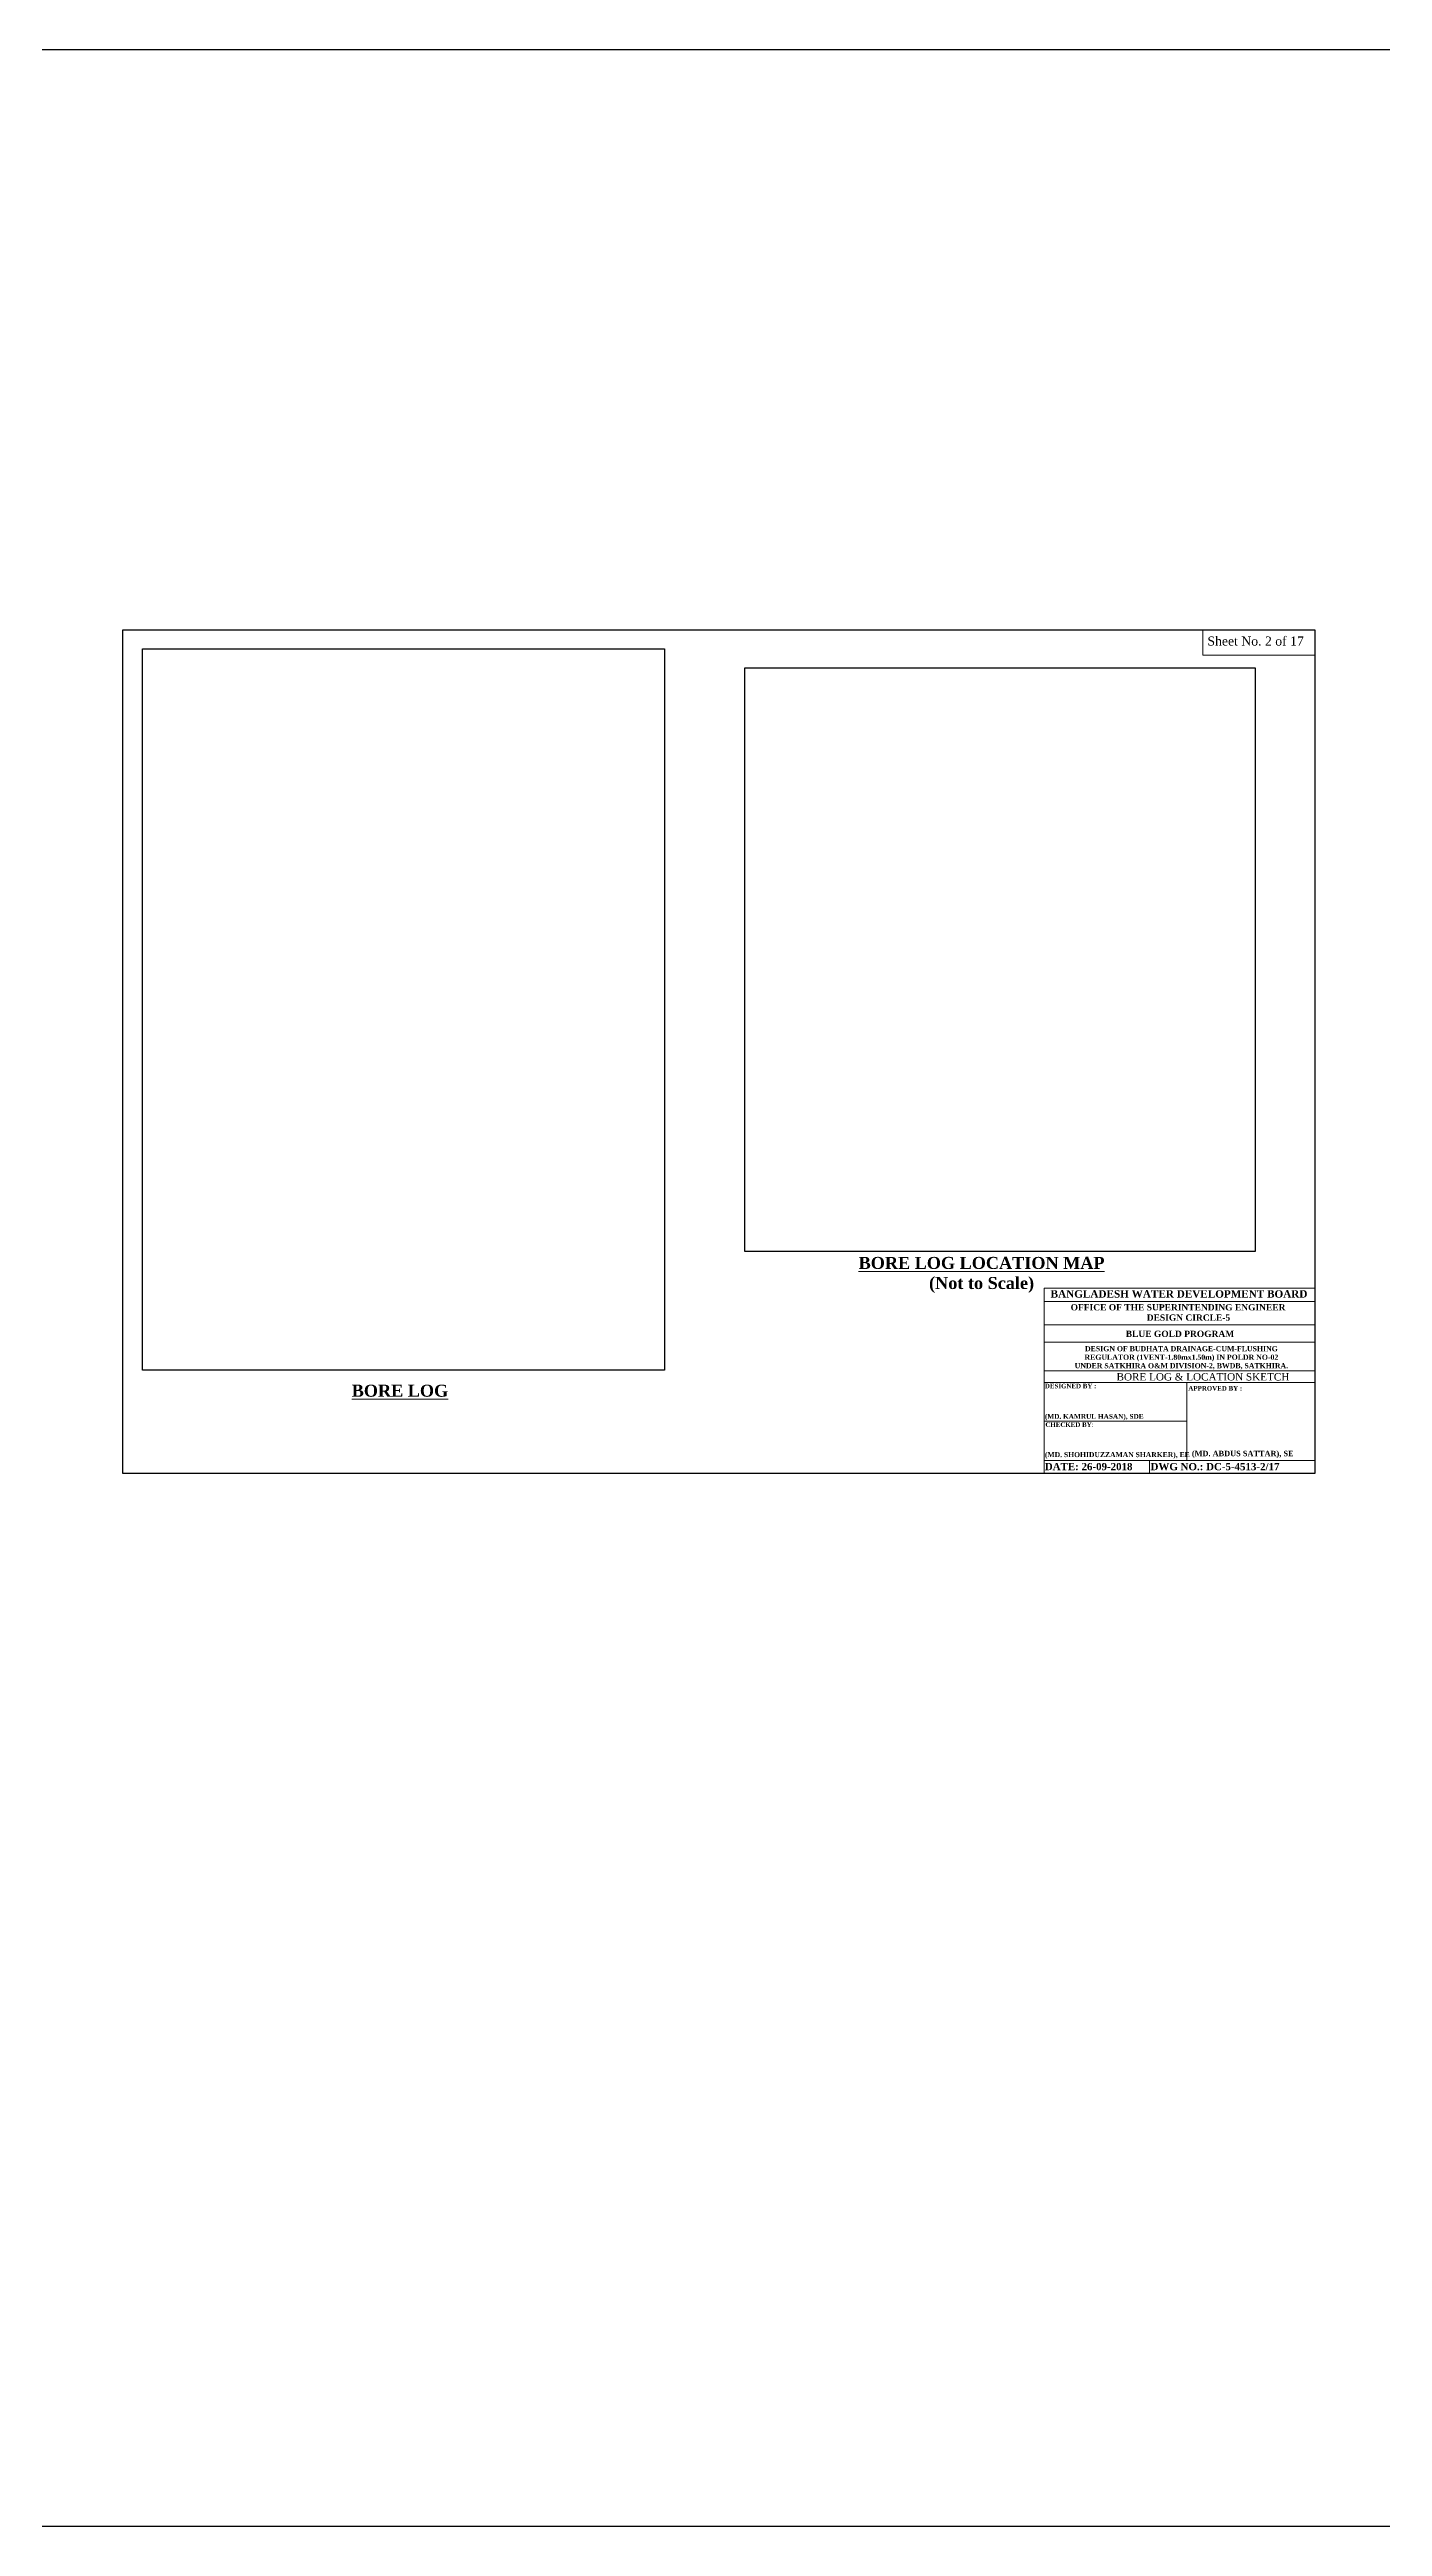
# Model space of a CAD drawing. Extents: x -298162 to 1078160, y -513173 to -216568.
# Drawn here: x -143474 to -75859, y -513173 to -387457 of the extents above; entities that cross this region are included whole.
import ezdxf

# ---------------------------------------------------------------- set-up
doc = ezdxf.new("R2010")
doc.units = 0
doc.header["$MEASUREMENT"] = 0
doc.linetypes.add('ACAD_ISO02W100', pattern=[15, 12, -3])
doc.layers.get('0').update_dxf_attribs({"linetype": 'CONTINUOUS'})
doc.layers.add('doted', color=172, linetype='ACAD_ISO02W100', lineweight=30)
doc.layers.add('LINE', color=7, linetype='CONTINUOUS')
doc.styles.get("Standard").update_dxf_attribs({"font": 'times.ttf', "height": 250})
picture_1 = doc.add_image_def('image4.jpg', size_in_pixel=(3031, 4189))
picture_2 = doc.add_image_def('image5.jpg', size_in_pixel=(1494, 1709))

msp = doc.modelspace()

# ---------------------------------------------------------------- linework, layer by layer
at = {"color": 0, "lineweight": 13}
for p, q in [((-93025.319, -450330.74), (-79269.979, -450330.74)), ((-93025.319, -450330.74), (-93025.319, -459716.504)), ((-93025.319, -450996.028), (-79269.979, -450996.028)), ((-93025.319, -452182.828), (-79269.979, -452182.828)), ((-93025.319, -453057.105), (-79269.979, -453057.105)), ((-93025.319, -454510.653), (-79269.979, -454510.653)), ((-93025.319, -455113.466), (-79269.979, -455113.466)), ((-85782.22, -459062.848), (-85782.22, -455113.466)), ((-85782.22, -459062.848), (-85782.22, -456107.607)), ((-85782.22, -459062.848), (-85782.22, -456107.607)), ((-85782.22, -459062.848), (-85782.22, -456107.607)), ((-93025.319, -457065.564), (-85782.22, -457065.564)), ((-93025.319, -459062.848), (-79442.103, -459062.848)), ((-93025.319, -459716.504), (-79269.979, -459716.504)), ((-91999.915, -459062.848), (-79269.979, -459062.848)), ((-91999.915, -459062.848), (-79442.103, -459062.848)), ((-91999.915, -459062.848), (-79442.103, -459062.848)), ((-87668.193, -459062.848), (-87668.193, -459716.504))]:
    msp.add_line(p, q, dxfattribs=at)
at = {"layer": 'doted', "color": 0, "linetype": 'ByBlock', "lineweight": 13}
msp.add_lwpolyline([(-79269.979, -416930.684), (-84969.264, -416930.684), (-84969.264, -418201.332), (-79269.979, -418201.332)], close=True, dxfattribs=at)
at = {"layer": 'LINE', "color": 3}
msp.add_lwpolyline([(-298162.249, -387456.877), (1078159.826, -387456.877), (1078159.826, -513172.583), (-298162.249, -513172.583)], close=True, dxfattribs=at)
at = {"layer": 'LINE', "color": 0}
msp.add_lwpolyline([(-139775.179, -459716.504), (-79269.979, -459716.504), (-79269.979, -416930.684), (-139775.179, -416930.684)], close=True, dxfattribs=at)

# ---------------------------------------------------------------- texts
at = {"color": 0, "lineweight": 13}
for s, insert, char_height, width, attachment_point in [('{\\fTimes New Roman|b1|i0|c0|p18;BANGLADESH WATER DEVELOPMENT BOARD}', (-92691.455, -450426.889), 375.37746, 13483.43624, 1), ('{\\fTimes New Roman|b1|i0|c0|p18;OFFICE OF THE SUPERINTENDING ENGINEER}', (-91676.787, -451133.282), 318.21998, 11430.35833, 1), ('{\\fTimes New Roman|b1|i0|c0|p18;BLUE GOLD PROGRAM}', (-88880.237, -452481.573), 318.21998, 11430.35833, 1), ('{\\fTimes New Roman|b1|i0|c0|p18;DESIGN CIRCLE-5}', (-87815.196, -451656.331), 318.21998, 11430.35833, 1), ('\\pt1556;{\\fTimes New Roman|b1|i0|c0|p18;DESIGN OF BUDHATA DRAINAGE-CUM-FLUSHING \\PREGULATOR (1VENT-1.80mx1.50m) IN POLDR NO-02 \\PUNDER SATKHIRA O&M DIVISION-2, BWDB, SATKHIRA.}', (-86058.002, -453857.776), 259.25187, 13308.06254, 5), ('           BORE LOG & LOCATION SKETCH', (-90901.906, -454633.908), 374.37645, 13447.48039, 1)]:
    msp.add_mtext(s, dxfattribs=dict(at, insert=insert, char_height=char_height, width=width, attachment_point=attachment_point))
at = {"color": 0, "lineweight": 13, "attachment_point": 1}
for s, insert, char_height in [('{\\fTimes New Roman|b1|i0|c0|p18;DESIGNED BY :}', (-92981.845, -455174.174), 229.82293), ('{\\fTimes New Roman|b1|i0|c0|p18;APPROVED BY :}', (-85704.481, -455293.748), 229.82293), ('{\\fTimes New Roman|b1|i0|c0|p18;(MD. KAMRUL HASAN), SDE}', (-92981.878, -456711.649), 241.31408), ('{\\fTimes New Roman|b1|i0|c0|p18;CHECKED BY\\fTimes New Roman|b0|i0|c0|p18;:\\fTimes New Roman|b1|i0|c0|p18;}', (-92958.507, -457134.789), 229.822932), ('{\\fTimes New Roman|b1|i0|c0|p18;(MD. SHOHIDUZZAMAN SHARKER), EE}', (-92979.81, -458646.493), 252.80523), ('{\\fTimes New Roman|b1|i0|c0|p18;(MD. ABDUS SATTAR), SE}', (-85526.609, -458576.828), 275.78752), ('{\\fTimes New Roman|b1|i0|c0|p18;DATE: 26-09-2018}', (-92986.347, -459196.085), 366.7974), ('{\\fTimes New Roman|b1|i0|c0|p18;DWG NO.: DC-5-4513-2/17}', (-87622.531, -459197.527), 366.7974)]:
    msp.add_mtext(s, dxfattribs=dict(at, insert=insert, char_height=char_height))
at = {"layer": 'doted', "color": 0, "linetype": 'ByBlock', "lineweight": 13}
for s, insert, char_height, width, attachment_point in [('Sheet No. 2 of 17', (-84737.703, -417247.707), 460.83533, 18322.85758, 1), ('{\\fTimes New Roman|b1|i0|c0|p18;\\LBORE LOG LOCATION MAP\\P\\l(Not to Scale)}', (-96194.304, -449650.588), 610.54871, 13353.14786, 5), ('{\\fTimes New Roman|b1|i0|c0|p18;\\LBORE LOG}', (-125699.123, -455531.134), 610.54871, 9951.82094, 5)]:
    msp.add_mtext(s, dxfattribs=dict(at, insert=insert, char_height=char_height, width=width, attachment_point=attachment_point))

# ---------------------------------------------------------------- pictures from other files: only their frames are drawn
at = {"layer": 'LINE', "color": 0}
image = msp.add_image(picture_1, insert=(-138762.167, -454481.595), size_in_units=(26485.715, 36604.639), dxfattribs=at)
image.dxf.flags = 7
image = msp.add_image(picture_2, insert=(-108202.302, -448457.188), size_in_units=(25888.247, 29613.798), dxfattribs=at)
image.dxf.flags = 7

doc.saveas('drawing.dxf')
